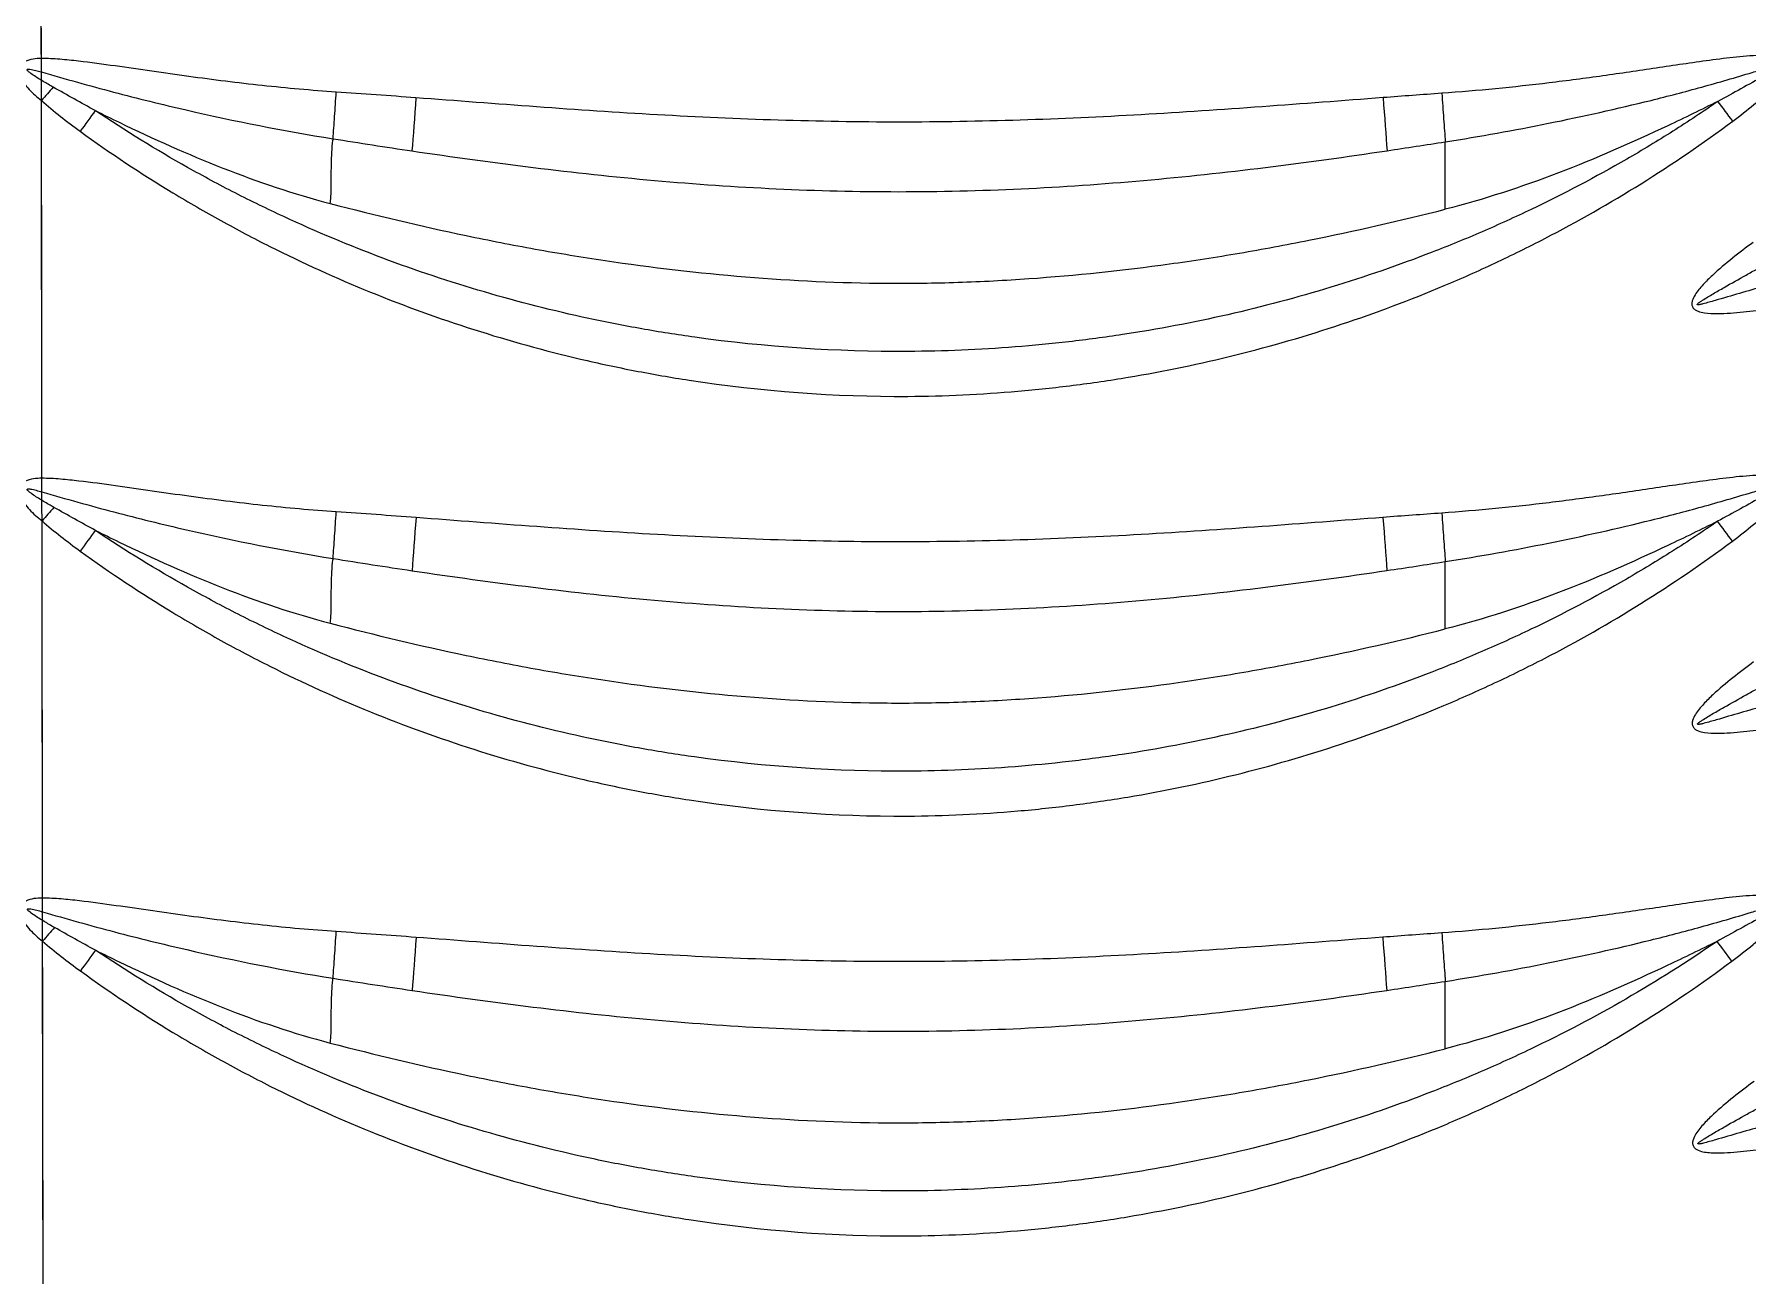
# Model space of a CAD drawing. Extents: x 412 to 492, y 622 to 766.
# Drawn here: x 437.51 to 442.62, y 679.23 to 682.93 of the extents above; entities that cross this region are included whole.
import ezdxf

# ---------------------------------------------------------------- set-up
doc = ezdxf.new("R2010")
doc.units = 0
doc.header["$MEASUREMENT"] = 0
doc.layers.add('1', color=4, linetype='Continuous')
doc.layers.add('GEOMETRY', color=4, linetype='Continuous', lineweight=25)

# ---------------------------------------------------------------- blocks, each defined once
blk = doc.blocks.new('2024 Beam 220V LL')
at = {"layer": 'GEOMETRY'}
for p, q in [((25.5817, 40.097), (25.5801, 41.2235)), ((25.5853, 37.5969), (25.5837, 38.7203)), ((25.587, 36.3468), (25.5854, 37.4688))]:
    blk.add_line(p, q, dxfattribs=at)
at = {"layer": 'GEOMETRY', "flags": 128}
for points in [[(25.5835, 38.847), (25.5828, 39.3504), (25.5819, 39.9719)], [(26.6975, 39.98), (26.6959, 39.9586), (26.6943, 39.9374), (26.6927, 39.9165), (26.6911, 39.896), (26.6897, 39.8762), (26.6882, 39.8572), (26.6869, 39.839), (26.6856, 39.8219)], [(29.5777, 39.9805), (29.5793, 39.9591), (29.5809, 39.9379), (29.5825, 39.917), (29.584, 39.8965), (29.5855, 39.8767), (29.587, 39.8577), (29.5883, 39.8395), (29.5896, 39.8224)], [(26.6976, 38.73), (26.696, 38.7086), (26.6944, 38.6874), (26.6928, 38.6665), (26.6913, 38.646), (26.6898, 38.6262), (26.6884, 38.6071), (26.687, 38.589), (26.6857, 38.5719)], [(29.5772, 38.7304), (29.5789, 38.709), (29.5805, 38.6878), (29.5821, 38.6669), (29.5836, 38.6465), (29.5851, 38.6266), (29.5866, 38.6076), (29.5879, 38.5894), (29.5892, 38.5723)], [(26.6979, 37.4799), (26.6963, 37.4585), (26.6947, 37.4373), (26.6931, 37.4164), (26.6916, 37.3959), (26.6901, 37.3761), (26.6887, 37.3571), (26.6873, 37.3389), (26.686, 37.3218)], [(29.5767, 37.4803), (29.5783, 37.4589), (29.5799, 37.4377), (29.5815, 37.4168), (29.583, 37.3963), (29.5845, 37.3765), (29.586, 37.3574), (29.5873, 37.3393), (29.5886, 37.3222)]]:
    blk.add_lwpolyline(points, dxfattribs=at)
at = {"layer": 'GEOMETRY'}
for points, knots in [([(25.5892, 35.4437), (25.5891, 35.47), (25.5888, 35.5516), (25.5885, 35.7175), (25.588, 35.9705), (25.5874, 36.3105), (25.5867, 36.7374), (25.5859, 37.2515), (25.585, 37.8525), (25.584, 38.5405), (25.5828, 39.3156), (25.5816, 40.1777), (25.5803, 41.1268), (25.5788, 42.1629), (25.5778, 42.8827), (25.5773, 43.257)], [0, 0, 0, 0, 0.010099, 0.031336, 0.06371, 0.107221, 0.161869, 0.227655, 0.304578, 0.392639, 0.491836, 0.602171, 0.723644, 0.856253, 1, 1, 1, 1]), ([(25.5817, 40.097), (25.5735, 40.097), (25.5651, 40.0965), (25.5488, 40.0939), (25.5406, 40.0918), (25.5295, 40.0861), (25.526, 40.0837), (25.5202, 40.0778), (25.5179, 40.0742), (25.5152, 40.0662), (25.5148, 40.062), (25.5155, 40.0537), (25.5165, 40.0497), (25.5207, 40.0379), (25.5248, 40.0308), (25.5343, 40.0172), (25.5397, 40.0109), (25.5565, 39.9929), (25.5689, 39.9821), (25.5819, 39.9719)], [0, 0, 0, 0, 0.125, 0.125, 0.25, 0.25, 0.3125, 0.3125, 0.375, 0.375, 0.4375, 0.4375, 0.5, 0.5, 0.625, 0.625, 0.75, 0.75, 1, 1, 1, 1]), ([(25.6172, 40.0115), (25.6071, 40.0172), (25.5971, 40.023), (25.5772, 40.0349), (25.5673, 40.0409), (25.5529, 40.0507), (25.5481, 40.054), (25.5426, 40.0587), (25.5416, 40.0597), (25.5401, 40.0614), (25.5397, 40.0619), (25.539, 40.0632), (25.5388, 40.0641), (25.5398, 40.0652), (25.5406, 40.0654), (25.542, 40.0656), (25.5428, 40.0656), (25.545, 40.0656), (25.5464, 40.0654), (25.5536, 40.0644), (25.5593, 40.0631), (25.5707, 40.0602), (25.5763, 40.0586), (25.5819, 40.057)], [0, 0, 0, 0, 0.25, 0.25, 0.5, 0.5, 0.625, 0.625, 0.65625, 0.65625, 0.671875, 0.671875, 0.6875, 0.6875, 0.703125, 0.703125, 0.71875, 0.71875, 0.75, 0.75, 0.875, 0.875, 1, 1, 1, 1]), ([(26.46, 39.9971), (26.3865, 40.002), (26.3131, 40.0086), (26.1666, 40.0244), (26.0935, 40.0336), (25.9475, 40.0536), (25.8746, 40.0645), (25.7652, 40.0799), (25.7287, 40.0849), (25.6738, 40.0912), (25.6554, 40.0931), (25.6187, 40.0961), (25.6003, 40.0971), (25.5817, 40.097)], [0, 0, 0, 0, 0.25, 0.25, 0.5, 0.5, 0.75, 0.75, 0.875, 0.875, 0.9375, 0.9375, 1, 1, 1, 1]), ([(30.6191, 39.9107), (30.6404, 39.9266), (30.6615, 39.9429), (30.6923, 39.9684), (30.7024, 39.977), (30.7222, 39.9947), (30.7319, 40.0038), (30.7504, 40.0228), (30.7594, 40.0328), (30.7711, 40.0491), (30.7746, 40.0548), (30.7788, 40.0639), (30.78, 40.0671), (30.7814, 40.0737), (30.7817, 40.0771), (30.7807, 40.0838), (30.7794, 40.087), (30.7752, 40.0924), (30.7725, 40.0945), (30.7638, 40.0996), (30.7572, 40.1015), (30.744, 40.1042), (30.7373, 40.1049), (30.7239, 40.1059), (30.7172, 40.1061), (30.697, 40.1062), (30.6836, 40.1056), (30.6568, 40.1038), (30.6435, 40.1025), (30.6035, 40.0984), (30.5769, 40.0951), (30.4972, 40.0843), (30.4442, 40.0762), (30.3382, 40.0605), (30.2852, 40.0527), (30.179, 40.0379), (30.1259, 40.0309), (29.9664, 40.0116), (29.8597, 40.001), (29.7527, 39.9934)], [0, 0, 0, 0, 0.0625, 0.0625, 0.09375, 0.09375, 0.125, 0.125, 0.15625, 0.15625, 0.171875, 0.171875, 0.179687, 0.179687, 0.1875, 0.1875, 0.195312, 0.195312, 0.203125, 0.203125, 0.21875, 0.21875, 0.234375, 0.234375, 0.25, 0.25, 0.28125, 0.28125, 0.3125, 0.3125, 0.375, 0.375, 0.5, 0.5, 0.625, 0.625, 0.75, 0.75, 1, 1, 1, 1]), ([(29.7629, 39.849), (29.8659, 39.8651), (29.9685, 39.8835), (30.1728, 39.9247), (30.2746, 39.9474), (30.4264, 39.985), (30.4768, 39.9982), (30.5773, 40.0259), (30.6274, 40.0405), (30.6897, 40.0593), (30.7022, 40.0631), (30.7209, 40.0688), (30.7272, 40.0706), (30.7397, 40.0743), (30.7459, 40.0761), (30.7554, 40.0785), (30.7586, 40.0793), (30.7626, 40.0797), (30.7634, 40.0798), (30.7646, 40.0797), (30.7651, 40.0796), (30.7656, 40.0789), (30.7653, 40.0784), (30.7647, 40.0774), (30.7641, 40.0768), (30.7628, 40.0758), (30.7622, 40.0753), (30.759, 40.0728), (30.7563, 40.071), (30.7508, 40.0675), (30.748, 40.0658), (30.7342, 40.0574), (30.7229, 40.051), (30.689, 40.0318), (30.6663, 40.0193), (30.6208, 39.9943), (30.598, 39.9818), (30.5752, 39.9694)], [0, 0, 0, 0, 0.25, 0.25, 0.5, 0.5, 0.625, 0.625, 0.75, 0.75, 0.78125, 0.78125, 0.796875, 0.796875, 0.8125, 0.8125, 0.820312, 0.820312, 0.822266, 0.822266, 0.823242, 0.823242, 0.824219, 0.824219, 0.826172, 0.826172, 0.828125, 0.828125, 0.835937, 0.835937, 0.84375, 0.84375, 0.875, 0.875, 0.9375, 0.9375, 1, 1, 1, 1]), ([(25.5819, 40.057), (25.6177, 40.0468), (25.6533, 40.0364), (25.7249, 40.0163), (25.7608, 40.0066), (25.8686, 39.9782), (25.9408, 39.9605), (26.1581, 39.9105), (26.3041, 39.8816), (26.4507, 39.8581)], [0, 0, 0, 0, 0.125, 0.125, 0.25, 0.25, 0.5, 0.5, 1, 1, 1, 1]), ([(25.5819, 39.9719), (25.6003, 39.9555), (25.6193, 39.9399), (25.6579, 39.9095), (25.6776, 39.8948), (25.6974, 39.8803)], [0, 0, 0, 0, 0.5, 0.5, 1, 1, 1, 1]), ([(30.5752, 39.9694), (30.531, 39.9388), (30.4862, 39.9092), (30.3955, 39.8519), (30.3497, 39.8241), (30.2106, 39.7438), (30.1159, 39.694), (29.9708, 39.6246), (29.9218, 39.6024), (29.8234, 39.5599), (29.7739, 39.5396), (29.6246, 39.4817), (29.5241, 39.4469), (29.2195, 39.3539), (29.0124, 39.3068), (28.7486, 39.2668), (28.6956, 39.2597), (28.589, 39.2474), (28.5356, 39.2423), (28.3756, 39.2298), (28.2692, 39.2253), (27.9504, 39.2235), (27.7387, 39.2376), (27.475, 39.2744), (27.4223, 39.2827), (27.317, 39.3014), (27.2643, 39.3117), (27.107, 39.3455), (27.0034, 39.3718), (26.6967, 39.4617), (26.4974, 39.5363), (26.2551, 39.6487), (26.207, 39.6721), (26.1114, 39.721), (26.0641, 39.7464), (25.9237, 39.8252), (25.8324, 39.8814), (25.7432, 39.9414)], [0, 0, 0, 0, 0.03125, 0.03125, 0.0625, 0.0625, 0.125, 0.125, 0.15625, 0.15625, 0.1875, 0.1875, 0.25, 0.25, 0.375, 0.375, 0.40625, 0.40625, 0.4375, 0.4375, 0.5, 0.5, 0.625, 0.625, 0.65625, 0.65625, 0.6875, 0.6875, 0.75, 0.75, 0.875, 0.875, 0.90625, 0.90625, 0.9375, 0.9375, 1, 1, 1, 1]), ([(26.4507, 39.8581), (26.4521, 39.8785), (26.4536, 39.901), (26.4567, 39.948), (26.4584, 39.9725), (26.46, 39.9971)], [0, 0, 0, 0, 0.5, 0.5, 1, 1, 1, 1]), ([(29.5777, 39.9805), (29.4577, 39.9714), (29.3377, 39.9621), (29.0978, 39.9446), (28.9778, 39.9365), (28.7376, 39.9228), (28.6174, 39.9172), (28.3769, 39.9097), (28.2566, 39.9077), (28.0163, 39.9077), (27.8963, 39.9097), (27.6563, 39.9171), (27.5363, 39.9226), (27.2965, 39.9362), (27.1767, 39.9443), (26.9371, 39.9617), (26.8173, 39.971), (26.6975, 39.98)], [0, 0, 0, 0, 0.125, 0.125, 0.25, 0.25, 0.375, 0.375, 0.5, 0.5, 0.625, 0.625, 0.75, 0.75, 0.875, 0.875, 1, 1, 1, 1]), ([(29.7527, 39.9934), (29.7545, 39.9677), (29.7564, 39.9421), (29.7598, 39.8932), (29.7615, 39.8699), (29.7629, 39.849)], [0, 0, 0, 0, 0.5, 0.5, 1, 1, 1, 1]), ([(30.5752, 39.9694), (30.5257, 39.9448), (30.3696, 39.8688), (30.1023, 39.751), (29.8773, 39.6772), (29.7629, 39.6482)], [0.3832392, 0.3832392, 0.3832392, 0.3832392, 0.5, 0.75, 1, 1, 1, 1]), ([(25.6975, 39.8803), (25.7869, 39.8154), (25.8788, 39.7544), (26.0203, 39.6686), (26.0681, 39.6409), (26.1647, 39.5876), (26.2134, 39.5619), (26.4588, 39.4388), (26.6613, 39.3565), (26.9743, 39.2567), (27.0801, 39.2273), (27.2413, 39.1894), (27.2952, 39.1779), (27.4031, 39.1569), (27.4571, 39.1475), (27.7274, 39.106), (27.9445, 39.0897), (28.2716, 39.0917), (28.3809, 39.0968), (28.5452, 39.1111), (28.6001, 39.1169), (28.7096, 39.1308), (28.764, 39.1388), (29.0346, 39.1841), (29.2463, 39.2368), (29.5567, 39.3399), (29.659, 39.3783), (29.8107, 39.4421), (29.8609, 39.4644), (29.9608, 39.5112), (30.0104, 39.5356), (30.1573, 39.6116), (30.2529, 39.666), (30.4396, 39.7825), (30.5306, 39.8445), (30.6191, 39.9107)], [0, 0, 0, 0, 0.0625, 0.0625, 0.09375, 0.09375, 0.125, 0.125, 0.25, 0.25, 0.3125, 0.3125, 0.34375, 0.34375, 0.375, 0.375, 0.5, 0.5, 0.5625, 0.5625, 0.59375, 0.59375, 0.625, 0.625, 0.75, 0.75, 0.8125, 0.8125, 0.84375, 0.84375, 0.875, 0.875, 0.9375, 0.9375, 1, 1, 1, 1]), ([(25.7428, 39.9417), (25.7663, 39.93), (25.891, 39.869), (26.1203, 39.7657), (26.3336, 39.6937), (26.4422, 39.6653)], [0.4415962, 0.4415962, 0.4415962, 0.4415962, 0.5, 0.75, 1, 1, 1, 1]), ([(26.4422, 39.6653), (26.4432, 39.6712), (26.4443, 39.6835), (26.4452, 39.709), (26.4452, 39.7417), (26.4455, 39.781), (26.4468, 39.8189), (26.4487, 39.844), (26.4505, 39.8565), (26.4507, 39.8581)], [0, 0, 0, 0, 0.0625, 0.125, 0.25, 0.375, 0.5, 0.625, 0.6435471, 0.6435471, 0.6435471, 0.6435471]), ([(26.6856, 39.8219), (26.9259, 39.7861), (27.1666, 39.7554), (27.6494, 39.7126), (27.8914, 39.7005), (28.2559, 39.7005), (28.3776, 39.7034), (28.6214, 39.7148), (28.743, 39.7232), (28.9857, 39.7448), (29.1067, 39.7578), (29.3485, 39.7877), (29.4692, 39.8044), (29.5896, 39.8224)], [0, 0, 0, 0, 0.25, 0.25, 0.5, 0.5, 0.625, 0.625, 0.75, 0.75, 0.875, 0.875, 1, 1, 1, 1]), ([(29.7629, 39.6482), (29.7629, 39.6713), (29.7629, 39.7087), (29.7628, 39.7588), (29.7629, 39.7954), (29.763, 39.8255), (29.763, 39.8426), (29.7629, 39.849)], [0, 0, 0, 0, 0.25, 0.375, 0.5, 0.625, 0.7026528, 0.7026528, 0.7026528, 0.7026528]), ([(26.4422, 39.6653), (26.5759, 39.6304), (26.7108, 39.5983), (26.9154, 39.5555), (26.9839, 39.5421), (27.1217, 39.5173), (27.1911, 39.5058), (27.5385, 39.454), (27.8188, 39.4298), (28.1711, 39.4274), (28.2416, 39.4283), (28.3822, 39.4329), (28.4524, 39.4366), (28.6627, 39.4513), (28.8025, 39.4661), (29.0112, 39.495), (29.0807, 39.5058), (29.2191, 39.5293), (29.2879, 39.5421), (29.4932, 39.5831), (29.6287, 39.6142), (29.7629, 39.6482)], [0, 0, 0, 0, 0.125, 0.125, 0.1875, 0.1875, 0.25, 0.25, 0.5, 0.5, 0.5625, 0.5625, 0.625, 0.625, 0.75, 0.75, 0.8125, 0.8125, 0.875, 0.875, 1, 1, 1, 1]), ([(30.6801, 39.5494), (30.6591, 39.534), (30.6383, 39.5183), (30.5976, 39.4858), (30.5776, 39.469), (30.549, 39.4424), (30.5397, 39.4332), (30.5265, 39.4189), (30.5222, 39.4139), (30.5141, 39.4037), (30.5102, 39.3984), (30.5034, 39.3873), (30.5003, 39.3814), (30.4978, 39.3719), (30.4973, 39.3686), (30.4977, 39.3621), (30.4986, 39.3588), (30.502, 39.3531), (30.5044, 39.3508), (30.5098, 39.347), (30.5127, 39.3455), (30.5219, 39.3419), (30.5282, 39.3406), (30.5475, 39.3376), (30.5605, 39.3372), (30.5864, 39.3374), (30.5993, 39.338), (30.638, 39.3407), (30.6638, 39.3436), (30.7409, 39.353), (30.7921, 39.3606), (30.8946, 39.3756), (30.9458, 39.3832), (31.0484, 39.3977), (31.0997, 39.4046), (31.2539, 39.4236), (31.3569, 39.434), (31.4602, 39.441)], [0, 0, 0, 0, 0.0625, 0.0625, 0.125, 0.125, 0.15625, 0.15625, 0.171875, 0.171875, 0.1875, 0.1875, 0.203125, 0.203125, 0.210938, 0.210938, 0.21875, 0.21875, 0.226563, 0.226563, 0.234375, 0.234375, 0.25, 0.25, 0.28125, 0.28125, 0.3125, 0.3125, 0.375, 0.375, 0.5, 0.5, 0.625, 0.625, 0.75, 0.75, 1, 1, 1, 1]), ([(31.4508, 39.5806), (31.3513, 39.5646), (31.2521, 39.5461), (31.0547, 39.5048), (30.9564, 39.482), (30.8098, 39.4448), (30.761, 39.4319), (30.6881, 39.4116), (30.6638, 39.4047), (30.6154, 39.3907), (30.5912, 39.3836), (30.5549, 39.373), (30.5428, 39.3694), (30.5275, 39.3656), (30.5244, 39.3649), (30.5198, 39.364), (30.5182, 39.3638), (30.5158, 39.3636), (30.515, 39.3636), (30.5139, 39.3639), (30.5135, 39.3642), (30.5134, 39.365), (30.5136, 39.3654), (30.5146, 39.367), (30.5159, 39.368), (30.5183, 39.37), (30.5196, 39.3709), (30.5234, 39.3737), (30.526, 39.3754), (30.5392, 39.3839), (30.55, 39.3902), (30.5716, 39.4029), (30.5825, 39.4091), (30.6152, 39.4277), (30.637, 39.4399), (30.6699, 39.4583), (30.6808, 39.4643), (30.7028, 39.4765), (30.7137, 39.4825), (30.7247, 39.4885)], [0, 0, 0, 0, 0.25, 0.25, 0.5, 0.5, 0.625, 0.625, 0.6875, 0.6875, 0.75, 0.75, 0.78125, 0.78125, 0.789063, 0.789063, 0.792969, 0.792969, 0.794922, 0.794922, 0.795898, 0.795898, 0.796875, 0.796875, 0.800781, 0.800781, 0.804688, 0.804688, 0.8125, 0.8125, 0.84375, 0.84375, 0.875, 0.875, 0.9375, 0.9375, 0.96875, 0.96875, 1, 1, 1, 1]), ([(25.5835, 38.847), (25.5751, 38.847), (25.5666, 38.8465), (25.55, 38.844), (25.5417, 38.8419), (25.5303, 38.8361), (25.5268, 38.8338), (25.5208, 38.8278), (25.5185, 38.8241), (25.5157, 38.8161), (25.5153, 38.8117), (25.516, 38.8033), (25.517, 38.7992), (25.5213, 38.7872), (25.5255, 38.78), (25.5352, 38.7663), (25.5407, 38.7598), (25.5578, 38.7416), (25.5704, 38.7307), (25.5837, 38.7204)], [0, 0, 0, 0, 0.125, 0.125, 0.25, 0.25, 0.3125, 0.3125, 0.375, 0.375, 0.4375, 0.4375, 0.5, 0.5, 0.625, 0.625, 0.75, 0.75, 1, 1, 1, 1]), ([(26.46, 38.747), (26.3866, 38.7519), (26.3134, 38.7585), (26.1672, 38.7743), (26.0942, 38.7835), (25.9485, 38.8035), (25.8758, 38.8143), (25.7666, 38.8297), (25.7301, 38.8347), (25.6754, 38.841), (25.6571, 38.8429), (25.6204, 38.8459), (25.602, 38.847), (25.5835, 38.847)], [0, 0, 0, 0, 0.25, 0.25, 0.5, 0.5, 0.75, 0.75, 0.875, 0.875, 0.9375, 0.9375, 1, 1, 1, 1]), ([(30.618, 38.66), (30.6394, 38.676), (30.6605, 38.6924), (30.6914, 38.7179), (30.7016, 38.7266), (30.7215, 38.7444), (30.7312, 38.7536), (30.7499, 38.7727), (30.7589, 38.7827), (30.7705, 38.7991), (30.774, 38.8047), (30.7781, 38.8139), (30.7793, 38.8171), (30.7807, 38.8237), (30.781, 38.8271), (30.7799, 38.8338), (30.7784, 38.837), (30.7742, 38.8422), (30.7715, 38.8443), (30.7627, 38.8493), (30.7561, 38.8512), (30.743, 38.8539), (30.7363, 38.8546), (30.7229, 38.8556), (30.7162, 38.8558), (30.696, 38.8558), (30.6826, 38.8552), (30.6559, 38.8534), (30.6425, 38.8522), (30.6026, 38.8481), (30.5229, 38.838), (30.4435, 38.826), (30.3376, 38.8103), (30.2846, 38.8025), (30.1786, 38.7877), (30.1255, 38.7808), (29.9661, 38.7615), (29.8596, 38.7509), (29.7528, 38.7434)], [0, 0, 0, 0, 0.0625, 0.0625, 0.09375, 0.09375, 0.125, 0.125, 0.15625, 0.15625, 0.171875, 0.171875, 0.179688, 0.179688, 0.1875, 0.1875, 0.195312, 0.195312, 0.203125, 0.203125, 0.21875, 0.21875, 0.234375, 0.234375, 0.25, 0.25, 0.28125, 0.28125, 0.3125, 0.3125, 0.375, 0.5, 0.5, 0.625, 0.625, 0.75, 0.75, 1, 1, 1, 1]), ([(25.6192, 38.7604), (25.6089, 38.7662), (25.5986, 38.7721), (25.5782, 38.7843), (25.5681, 38.7905), (25.5534, 38.8005), (25.5485, 38.8038), (25.5429, 38.8088), (25.5418, 38.8098), (25.5404, 38.8115), (25.54, 38.8121), (25.5396, 38.8132), (25.5396, 38.8136), (25.5398, 38.8143), (25.5401, 38.8146), (25.5411, 38.8152), (25.5418, 38.8153), (25.5433, 38.8154), (25.544, 38.8154), (25.5463, 38.8153), (25.5477, 38.8151), (25.555, 38.814), (25.5608, 38.8126), (25.5722, 38.8098), (25.5779, 38.8082), (25.5836, 38.8065)], [0, 0, 0, 0, 0.25, 0.25, 0.5, 0.5, 0.625, 0.625, 0.65625, 0.65625, 0.671875, 0.671875, 0.679687, 0.679687, 0.6875, 0.6875, 0.703125, 0.703125, 0.71875, 0.71875, 0.75, 0.75, 0.875, 0.875, 1, 1, 1, 1]), ([(25.5836, 38.8065), (25.6192, 38.7963), (25.6548, 38.7859), (25.7263, 38.7659), (25.7621, 38.7562), (25.8697, 38.7279), (25.9418, 38.7102), (26.1587, 38.6604), (26.3043, 38.6315), (26.4507, 38.6081)], [0, 0, 0, 0, 0.125, 0.125, 0.25, 0.25, 0.5, 0.5, 1, 1, 1, 1]), ([(29.7629, 38.5989), (29.866, 38.6151), (29.9686, 38.6335), (30.1732, 38.6747), (30.2751, 38.6974), (30.427, 38.7351), (30.4774, 38.7483), (30.578, 38.7761), (30.6281, 38.7907), (30.6906, 38.8095), (30.703, 38.8133), (30.7218, 38.8189), (30.728, 38.8208), (30.7405, 38.8244), (30.7468, 38.8263), (30.7547, 38.8282), (30.7563, 38.8285), (30.7595, 38.8291), (30.7611, 38.8294), (30.7632, 38.8294), (30.7636, 38.8294), (30.7644, 38.8292), (30.7647, 38.8288), (30.7645, 38.828), (30.7643, 38.8276), (30.7638, 38.827), (30.7635, 38.8267), (30.762, 38.8253), (30.7607, 38.8244), (30.7542, 38.8196), (30.7487, 38.8163), (30.7321, 38.8063), (30.7209, 38.7999), (30.6872, 38.7809), (30.6646, 38.7684), (30.6194, 38.7435), (30.5967, 38.7312), (30.574, 38.7189)], [0, 0, 0, 0, 0.25, 0.25, 0.5, 0.5, 0.625, 0.625, 0.75, 0.75, 0.78125, 0.78125, 0.796875, 0.796875, 0.8125, 0.8125, 0.816406, 0.816406, 0.820312, 0.820312, 0.821289, 0.821289, 0.822266, 0.822266, 0.823242, 0.823242, 0.824219, 0.824219, 0.828125, 0.828125, 0.84375, 0.84375, 0.875, 0.875, 0.9375, 0.9375, 1, 1, 1, 1]), ([(26.4507, 38.6081), (26.4521, 38.6285), (26.4536, 38.651), (26.4567, 38.698), (26.4584, 38.7225), (26.46, 38.7471)], [0, 0, 0, 0, 0.5, 0.5, 1, 1, 1, 1]), ([(29.7527, 38.7433), (29.7546, 38.7177), (29.7564, 38.692), (29.7598, 38.6431), (29.7615, 38.6199), (29.7629, 38.599)], [0, 0, 0, 0, 0.5, 0.5, 1, 1, 1, 1]), ([(25.5837, 38.7203), (25.6018, 38.7042), (25.6206, 38.6889), (25.6587, 38.659), (25.678, 38.6444), (25.6976, 38.6302)], [0, 0, 0, 0, 0.5, 0.5, 1, 1, 1, 1]), ([(25.743, 38.6916), (25.7665, 38.68), (25.891, 38.6189), (26.1203, 38.5157), (26.3336, 38.4437), (26.4422, 38.4153)], [0.4417467, 0.4417467, 0.4417467, 0.4417467, 0.5, 0.75, 1, 1, 1, 1]), ([(30.5741, 38.7189), (30.5299, 38.6883), (30.4851, 38.6587), (30.3944, 38.6014), (30.3486, 38.5737), (30.2095, 38.4934), (30.1148, 38.4436), (29.9697, 38.3743), (29.9208, 38.3521), (29.8224, 38.3096), (29.7729, 38.2893), (29.6237, 38.2315), (29.5232, 38.1967), (29.2187, 38.1038), (29.0117, 38.0568), (28.7479, 38.0167), (28.6949, 38.0097), (28.5883, 37.9974), (28.5349, 37.9923), (28.375, 37.9798), (28.2686, 37.9754), (27.95, 37.9736), (27.7383, 37.9877), (27.4747, 38.0245), (27.422, 38.0329), (27.3167, 38.0515), (27.264, 38.0618), (27.1068, 38.0956), (27.0032, 38.1219), (26.6966, 38.2118), (26.4974, 38.2864), (26.2551, 38.3987), (26.207, 38.4222), (26.1115, 38.471), (26.0642, 38.4964), (25.9239, 38.5752), (25.8325, 38.6313), (25.7434, 38.6913)], [0, 0, 0, 0, 0.03125, 0.03125, 0.0625, 0.0625, 0.125, 0.125, 0.15625, 0.15625, 0.1875, 0.1875, 0.25, 0.25, 0.375, 0.375, 0.40625, 0.40625, 0.4375, 0.4375, 0.5, 0.5, 0.625, 0.625, 0.65625, 0.65625, 0.6875, 0.6875, 0.75, 0.75, 0.875, 0.875, 0.90625, 0.90625, 0.9375, 0.9375, 1, 1, 1, 1]), ([(29.5772, 38.7304), (29.4573, 38.7214), (29.3374, 38.712), (29.0975, 38.6945), (28.9775, 38.6864), (28.7373, 38.6727), (28.6172, 38.6672), (28.3767, 38.6597), (28.2565, 38.6577), (28.0162, 38.6577), (27.8962, 38.6596), (27.6562, 38.6671), (27.5363, 38.6726), (27.2966, 38.6862), (27.1768, 38.6943), (26.9372, 38.7116), (26.8174, 38.721), (26.6976, 38.73)], [0, 0, 0, 0, 0.125, 0.125, 0.25, 0.25, 0.375, 0.375, 0.5, 0.5, 0.625, 0.625, 0.75, 0.75, 0.875, 0.875, 1, 1, 1, 1]), ([(30.5741, 38.7188), (30.5249, 38.6945), (30.3692, 38.6186), (30.1023, 38.501), (29.8773, 38.4272), (29.7629, 38.3982)], [0.3841343, 0.3841343, 0.3841343, 0.3841343, 0.5, 0.75, 1, 1, 1, 1]), ([(25.6976, 38.6302), (25.787, 38.5654), (25.8789, 38.5044), (26.0204, 38.4186), (26.0682, 38.3909), (26.1647, 38.3376), (26.2134, 38.312), (26.4588, 38.1889), (26.6613, 38.1066), (26.9741, 38.0068), (27.0799, 37.9775), (27.241, 37.9396), (27.2949, 37.928), (27.4028, 37.907), (27.4568, 37.8976), (27.727, 37.8561), (27.944, 37.8398), (28.271, 37.8418), (28.3803, 37.8469), (28.5445, 37.8611), (28.5994, 37.8669), (28.7088, 37.8808), (28.7632, 37.8888), (29.0338, 37.934), (29.2454, 37.9866), (29.5558, 38.0897), (29.6581, 38.128), (29.8097, 38.1918), (29.8599, 38.2141), (29.9598, 38.2608), (30.0094, 38.2852), (30.1562, 38.3611), (30.2519, 38.4155), (30.4385, 38.5319), (30.5294, 38.5939), (30.618, 38.66)], [0, 0, 0, 0, 0.0625, 0.0625, 0.09375, 0.09375, 0.125, 0.125, 0.25, 0.25, 0.3125, 0.3125, 0.34375, 0.34375, 0.375, 0.375, 0.5, 0.5, 0.5625, 0.5625, 0.59375, 0.59375, 0.625, 0.625, 0.75, 0.75, 0.8125, 0.8125, 0.84375, 0.84375, 0.875, 0.875, 0.9375, 0.9375, 1, 1, 1, 1]), ([(26.4422, 38.4153), (26.4432, 38.4212), (26.4443, 38.4335), (26.4452, 38.459), (26.4452, 38.4917), (26.4455, 38.531), (26.4468, 38.5689), (26.4487, 38.594), (26.4505, 38.6065), (26.4507, 38.6081)], [0, 0, 0, 0, 0.0625, 0.125, 0.25, 0.375, 0.5, 0.625, 0.643511, 0.643511, 0.643511, 0.643511]), ([(29.7629, 38.3982), (29.7629, 38.4213), (29.7629, 38.4587), (29.7628, 38.5088), (29.7629, 38.5454), (29.763, 38.5754), (29.763, 38.5926), (29.7629, 38.599)], [0, 0, 0, 0, 0.25, 0.375, 0.5, 0.625, 0.7025352, 0.7025352, 0.7025352, 0.7025352]), ([(26.6857, 38.5719), (26.926, 38.5361), (27.1667, 38.5054), (27.6493, 38.4626), (27.8913, 38.4505), (28.2557, 38.4504), (28.3774, 38.4534), (28.6212, 38.4648), (28.7428, 38.4732), (28.9854, 38.4947), (29.1064, 38.5078), (29.3481, 38.5376), (29.4688, 38.5544), (29.5892, 38.5723)], [0, 0, 0, 0, 0.25, 0.25, 0.5, 0.5, 0.625, 0.625, 0.75, 0.75, 0.875, 0.875, 1, 1, 1, 1]), ([(26.4422, 38.4153), (26.5759, 38.3804), (26.7108, 38.3483), (26.9154, 38.3055), (26.9839, 38.2921), (27.1217, 38.2673), (27.1911, 38.2558), (27.5385, 38.204), (27.8188, 38.1798), (28.1711, 38.1774), (28.2416, 38.1783), (28.3822, 38.1829), (28.4524, 38.1866), (28.6627, 38.2013), (28.8025, 38.2161), (29.0112, 38.245), (29.0807, 38.2558), (29.2191, 38.2793), (29.2879, 38.2921), (29.4932, 38.3331), (29.6287, 38.3642), (29.7629, 38.3982)], [0, 0, 0, 0, 0.125, 0.125, 0.1875, 0.1875, 0.25, 0.25, 0.5, 0.5, 0.5625, 0.5625, 0.625, 0.625, 0.75, 0.75, 0.8125, 0.8125, 0.875, 0.875, 1, 1, 1, 1]), ([(31.4508, 38.3306), (31.3516, 38.3147), (31.2528, 38.2963), (31.0562, 38.2552), (30.9582, 38.2325), (30.8121, 38.1955), (30.7635, 38.1826), (30.6908, 38.1625), (30.6666, 38.1556), (30.6184, 38.1417), (30.5943, 38.1346), (30.5581, 38.124), (30.546, 38.1205), (30.5308, 38.1166), (30.5278, 38.1158), (30.5232, 38.1149), (30.5216, 38.1146), (30.5193, 38.1142), (30.5185, 38.1141), (30.5169, 38.114), (30.5161, 38.114), (30.5149, 38.1143), (30.5145, 38.1145), (30.5142, 38.1152), (30.5144, 38.1157), (30.515, 38.1167), (30.5156, 38.1173), (30.5173, 38.1189), (30.5186, 38.1199), (30.5224, 38.1228), (30.525, 38.1245), (30.5383, 38.1333), (30.5492, 38.1397), (30.5711, 38.1525), (30.5821, 38.1588), (30.6152, 38.1776), (30.6373, 38.19), (30.6706, 38.2086), (30.6816, 38.2147), (30.6983, 38.2239), (30.7039, 38.227), (30.715, 38.2331), (30.7206, 38.2362), (30.7261, 38.2392)], [0, 0, 0, 0, 0.25, 0.25, 0.5, 0.5, 0.625, 0.625, 0.6875, 0.6875, 0.75, 0.75, 0.78125, 0.78125, 0.789063, 0.789063, 0.792969, 0.792969, 0.794922, 0.794922, 0.796875, 0.796875, 0.797852, 0.797852, 0.798828, 0.798828, 0.800781, 0.800781, 0.804688, 0.804688, 0.8125, 0.8125, 0.84375, 0.84375, 0.875, 0.875, 0.9375, 0.9375, 0.96875, 0.96875, 0.984375, 0.984375, 1, 1, 1, 1]), ([(30.6814, 38.3002), (30.6604, 38.2848), (30.6396, 38.269), (30.5989, 38.2365), (30.5789, 38.2198), (30.5503, 38.1932), (30.541, 38.184), (30.5278, 38.1697), (30.5235, 38.1648), (30.5153, 38.1546), (30.5114, 38.1493), (30.5046, 38.1382), (30.5015, 38.1323), (30.4988, 38.1228), (30.4983, 38.1196), (30.4985, 38.1131), (30.4993, 38.1098), (30.5026, 38.104), (30.5049, 38.1016), (30.5102, 38.0977), (30.5131, 38.0962), (30.5222, 38.0925), (30.5286, 38.0911), (30.5479, 38.088), (30.5609, 38.0876), (30.5867, 38.0878), (30.5996, 38.0884), (30.6383, 38.0911), (30.6641, 38.0939), (30.7412, 38.1032), (30.7924, 38.1108), (30.8948, 38.1258), (30.946, 38.1334), (31.0486, 38.1479), (31.0999, 38.1547), (31.2539, 38.1737), (31.3569, 38.1841), (31.4602, 38.1911)], [0, 0, 0, 0, 0.0625, 0.0625, 0.125, 0.125, 0.15625, 0.15625, 0.171875, 0.171875, 0.1875, 0.1875, 0.203125, 0.203125, 0.210938, 0.210938, 0.21875, 0.21875, 0.226563, 0.226563, 0.234375, 0.234375, 0.25, 0.25, 0.28125, 0.28125, 0.3125, 0.3125, 0.375, 0.375, 0.5, 0.5, 0.625, 0.625, 0.75, 0.75, 1, 1, 1, 1]), ([(25.5853, 37.5969), (25.5767, 37.5969), (25.5681, 37.5965), (25.5513, 37.594), (25.5428, 37.5919), (25.5312, 37.5861), (25.5277, 37.5837), (25.5215, 37.5777), (25.5191, 37.574), (25.5163, 37.5658), (25.5159, 37.5615), (25.5166, 37.5529), (25.5176, 37.5487), (25.522, 37.5366), (25.5263, 37.5293), (25.5362, 37.5153), (25.5417, 37.5088), (25.5592, 37.4904), (25.5719, 37.4793), (25.5854, 37.4689)], [0, 0, 0, 0, 0.125, 0.125, 0.25, 0.25, 0.3125, 0.3125, 0.375, 0.375, 0.4375, 0.4375, 0.5, 0.5, 0.625, 0.625, 0.75, 0.75, 1, 1, 1, 1]), ([(25.6212, 37.5093), (25.6106, 37.5152), (25.6002, 37.5213), (25.5794, 37.5337), (25.5691, 37.54), (25.5541, 37.5501), (25.5491, 37.5535), (25.5435, 37.5586), (25.5424, 37.5596), (25.541, 37.5614), (25.5405, 37.5621), (25.5403, 37.5632), (25.5403, 37.5636), (25.5407, 37.5643), (25.541, 37.5645), (25.5421, 37.5649), (25.5428, 37.565), (25.5443, 37.5651), (25.5451, 37.5651), (25.5473, 37.565), (25.5488, 37.5648), (25.5562, 37.5637), (25.5621, 37.5623), (25.5737, 37.5593), (25.5795, 37.5577), (25.5853, 37.556)], [0, 0, 0, 0, 0.25, 0.25, 0.5, 0.5, 0.625, 0.625, 0.65625, 0.65625, 0.671875, 0.671875, 0.679688, 0.679688, 0.6875, 0.6875, 0.703125, 0.703125, 0.71875, 0.71875, 0.75, 0.75, 0.875, 0.875, 1, 1, 1, 1]), ([(26.46, 37.497), (26.3868, 37.5019), (26.3137, 37.5084), (26.1678, 37.5242), (26.095, 37.5334), (25.9496, 37.5533), (25.877, 37.5641), (25.768, 37.5794), (25.7317, 37.5844), (25.677, 37.5908), (25.6588, 37.5927), (25.6222, 37.5957), (25.6038, 37.5969), (25.5854, 37.5969)], [0, 0, 0, 0, 0.25, 0.25, 0.5, 0.5, 0.75, 0.75, 0.875, 0.875, 0.9375, 0.9375, 1, 1, 1, 1]), ([(30.6164, 37.4092), (30.6378, 37.4252), (30.6589, 37.4415), (30.6898, 37.467), (30.7, 37.4757), (30.7199, 37.4935), (30.7297, 37.5026), (30.7483, 37.5217), (30.7573, 37.5317), (30.769, 37.548), (30.7726, 37.5536), (30.7768, 37.5628), (30.778, 37.566), (30.7795, 37.5725), (30.7799, 37.5759), (30.779, 37.5826), (30.7777, 37.5859), (30.7736, 37.5913), (30.771, 37.5934), (30.7623, 37.5986), (30.7557, 37.6005), (30.7426, 37.6033), (30.7359, 37.6041), (30.7225, 37.6051), (30.7158, 37.6053), (30.6957, 37.6054), (30.6822, 37.6048), (30.6555, 37.6031), (30.6422, 37.6019), (30.6022, 37.5978), (30.5757, 37.5944), (30.4962, 37.5837), (30.4432, 37.5757), (30.3374, 37.56), (30.2844, 37.5523), (30.1784, 37.5376), (30.1254, 37.5306), (29.9661, 37.5114), (29.8596, 37.5008), (29.7528, 37.4933)], [0, 0, 0, 0, 0.0625, 0.0625, 0.09375, 0.09375, 0.125, 0.125, 0.15625, 0.15625, 0.171875, 0.171875, 0.179687, 0.179687, 0.1875, 0.1875, 0.195312, 0.195312, 0.203125, 0.203125, 0.21875, 0.21875, 0.234375, 0.234375, 0.25, 0.25, 0.28125, 0.28125, 0.3125, 0.3125, 0.375, 0.375, 0.5, 0.5, 0.625, 0.625, 0.75, 0.75, 1, 1, 1, 1]), ([(29.7629, 37.3489), (29.8656, 37.365), (29.9679, 37.3833), (30.1717, 37.4243), (30.2733, 37.447), (30.4246, 37.4844), (30.4749, 37.4975), (30.5752, 37.5252), (30.6251, 37.5397), (30.6873, 37.5584), (30.6998, 37.5622), (30.7184, 37.5678), (30.7247, 37.5697), (30.7371, 37.5733), (30.7434, 37.5751), (30.7528, 37.5775), (30.756, 37.5783), (30.76, 37.5789), (30.7608, 37.5789), (30.762, 37.5789), (30.7625, 37.5789), (30.7632, 37.5787), (30.7636, 37.5783), (30.7635, 37.5775), (30.7632, 37.5772), (30.7627, 37.5765), (30.7624, 37.5762), (30.7615, 37.5754), (30.7609, 37.5749), (30.7577, 37.5723), (30.7549, 37.5705), (30.7494, 37.567), (30.7467, 37.5653), (30.7327, 37.5568), (30.7213, 37.5503), (30.6872, 37.531), (30.6643, 37.5183), (30.6184, 37.4931), (30.5955, 37.4805), (30.5724, 37.4681)], [0, 0, 0, 0, 0.25, 0.25, 0.5, 0.5, 0.625, 0.625, 0.75, 0.75, 0.78125, 0.78125, 0.796875, 0.796875, 0.8125, 0.8125, 0.820312, 0.820312, 0.822266, 0.822266, 0.823242, 0.823242, 0.824219, 0.824219, 0.825195, 0.825195, 0.826172, 0.826172, 0.828125, 0.828125, 0.835937, 0.835937, 0.84375, 0.84375, 0.875, 0.875, 0.9375, 0.9375, 1, 1, 1, 1]), ([(25.5853, 37.556), (25.6208, 37.5458), (25.6564, 37.5355), (25.7277, 37.5155), (25.7634, 37.5058), (25.8708, 37.4776), (25.9428, 37.46), (26.1593, 37.4103), (26.3046, 37.3814), (26.4507, 37.3581)], [0, 0, 0, 0, 0.125, 0.125, 0.25, 0.25, 0.5, 0.5, 1, 1, 1, 1]), ([(25.5856, 37.4688), (25.6035, 37.4529), (25.622, 37.4378), (25.6596, 37.4084), (25.6787, 37.394), (25.698, 37.38)], [0, 0, 0, 0, 0.5, 0.5, 1, 1, 1, 1]), ([(30.5725, 37.4681), (30.4841, 37.407), (30.3934, 37.3498), (30.2081, 37.2428), (30.1133, 37.1931), (29.9683, 37.1239), (29.9194, 37.1017), (29.821, 37.0592), (29.7716, 37.039), (29.6224, 36.9812), (29.522, 36.9465), (29.2176, 36.8537), (29.0106, 36.8067), (28.7469, 36.7667), (28.6939, 36.7597), (28.5874, 36.7475), (28.534, 36.7423), (28.3742, 36.7299), (28.2679, 36.7255), (27.9494, 36.7237), (27.7379, 36.7378), (27.4743, 36.7747), (27.4216, 36.783), (27.3164, 36.8016), (27.2638, 36.8119), (27.1066, 36.8458), (27.0031, 36.872), (26.6966, 36.9619), (26.4975, 37.0364), (26.2553, 37.1487), (26.2072, 37.1721), (26.1117, 37.2209), (26.0644, 37.2463), (25.9242, 37.325), (25.8329, 37.3812), (25.7438, 37.4411)], [0, 0, 0, 0, 0.0625, 0.0625, 0.125, 0.125, 0.15625, 0.15625, 0.1875, 0.1875, 0.25, 0.25, 0.375, 0.375, 0.40625, 0.40625, 0.4375, 0.4375, 0.5, 0.5, 0.625, 0.625, 0.65625, 0.65625, 0.6875, 0.6875, 0.75, 0.75, 0.875, 0.875, 0.90625, 0.90625, 0.9375, 0.9375, 1, 1, 1, 1]), ([(26.4507, 37.3581), (26.4521, 37.3785), (26.4536, 37.4009), (26.4567, 37.4479), (26.4584, 37.4725), (26.46, 37.497)], [0, 0, 0, 0, 0.5, 0.5, 1, 1, 1, 1]), ([(29.5767, 37.4803), (29.4567, 37.4712), (29.3369, 37.4619), (29.097, 37.4444), (28.9771, 37.4363), (28.737, 37.4227), (28.6169, 37.4171), (28.3765, 37.4096), (28.2563, 37.4077), (28.0161, 37.4076), (27.8961, 37.4096), (27.6562, 37.4171), (27.5363, 37.4226), (27.2967, 37.4362), (27.1769, 37.4442), (26.9374, 37.4616), (26.8177, 37.4709), (26.6979, 37.4799)], [0, 0, 0, 0, 0.125, 0.125, 0.25, 0.25, 0.375, 0.375, 0.5, 0.5, 0.625, 0.625, 0.75, 0.75, 0.875, 0.875, 1, 1, 1, 1]), ([(29.7528, 37.4933), (29.7546, 37.4676), (29.7564, 37.4419), (29.7598, 37.3931), (29.7615, 37.3698), (29.7629, 37.3489)], [0, 0, 0, 0, 0.5, 0.5, 1, 1, 1, 1]), ([(30.5725, 37.468), (30.5239, 37.4439), (30.3687, 37.3684), (30.1023, 37.251), (29.8773, 37.1772), (29.7629, 37.1482)], [0.3853886, 0.3853886, 0.3853886, 0.3853886, 0.5, 0.75, 1, 1, 1, 1]), ([(25.698, 37.38), (25.7874, 37.3152), (25.8792, 37.2543), (26.0206, 37.1685), (26.0684, 37.1409), (26.165, 37.0876), (26.2136, 37.0619), (26.4589, 36.9389), (26.6613, 36.8567), (26.974, 36.7569), (27.0797, 36.7276), (27.2407, 36.6897), (27.2946, 36.6781), (27.4024, 36.6572), (27.4564, 36.6478), (27.7265, 36.6062), (27.9435, 36.5899), (28.2703, 36.5918), (28.3795, 36.5969), (28.5436, 36.6111), (28.5985, 36.6169), (28.7079, 36.6308), (28.7623, 36.6388), (29.0328, 36.6839), (29.2443, 36.7365), (29.5546, 36.8394), (29.6568, 36.8777), (29.8083, 36.9414), (29.8586, 36.9637), (29.9584, 37.0103), (30.0079, 37.0347), (30.1548, 37.1105), (30.2504, 37.1649), (30.4369, 37.2812), (30.5279, 37.3431), (30.6164, 37.4092)], [0, 0, 0, 0, 0.0625, 0.0625, 0.09375, 0.09375, 0.125, 0.125, 0.25, 0.25, 0.3125, 0.3125, 0.34375, 0.34375, 0.375, 0.375, 0.5, 0.5, 0.5625, 0.5625, 0.59375, 0.59375, 0.625, 0.625, 0.75, 0.75, 0.8125, 0.8125, 0.84375, 0.84375, 0.875, 0.875, 0.9375, 0.9375, 1, 1, 1, 1]), ([(25.7433, 37.4414), (25.7667, 37.4299), (25.8912, 37.3689), (26.1203, 37.2657), (26.3336, 37.1937), (26.4422, 37.1653)], [0.4420648, 0.4420648, 0.4420648, 0.4420648, 0.5, 0.75, 1, 1, 1, 1]), ([(26.4422, 37.1653), (26.4432, 37.1712), (26.4443, 37.1835), (26.4452, 37.209), (26.4452, 37.2417), (26.4455, 37.281), (26.4468, 37.3189), (26.4487, 37.344), (26.4504, 37.3565), (26.4507, 37.3581)], [0, 0, 0, 0, 0.0625, 0.125, 0.25, 0.375, 0.5, 0.625, 0.64344, 0.64344, 0.64344, 0.64344]), ([(26.686, 37.3218), (26.9262, 37.2861), (27.1668, 37.2554), (27.6493, 37.2126), (27.8913, 37.2005), (28.2555, 37.2004), (28.3772, 37.2034), (28.6209, 37.2147), (28.7424, 37.2232), (28.985, 37.2447), (29.106, 37.2577), (29.3476, 37.2875), (29.4682, 37.3042), (29.5886, 37.3222)], [0, 0, 0, 0, 0.25, 0.25, 0.5, 0.5, 0.625, 0.625, 0.75, 0.75, 0.875, 0.875, 1, 1, 1, 1]), ([(29.7629, 37.1482), (29.7629, 37.1713), (29.7629, 37.2087), (29.7628, 37.2588), (29.7629, 37.2954), (29.763, 37.3254), (29.763, 37.3426), (29.7629, 37.3489)], [0, 0, 0, 0, 0.25, 0.375, 0.5, 0.625, 0.7023597, 0.7023597, 0.7023597, 0.7023597]), ([(26.4422, 37.1653), (26.5759, 37.1304), (26.7108, 37.0983), (26.9154, 37.0555), (26.9839, 37.0421), (27.1217, 37.0173), (27.1911, 37.0058), (27.5385, 36.954), (27.8188, 36.9298), (28.1711, 36.9274), (28.2416, 36.9283), (28.3822, 36.9329), (28.4524, 36.9366), (28.6627, 36.9513), (28.8025, 36.9661), (29.0112, 36.995), (29.0807, 37.0058), (29.2191, 37.0293), (29.2879, 37.0421), (29.4932, 37.0831), (29.6287, 37.1142), (29.7629, 37.1482)], [0, 0, 0, 0, 0.125, 0.125, 0.1875, 0.1875, 0.25, 0.25, 0.5, 0.5, 0.5625, 0.5625, 0.625, 0.625, 0.75, 0.75, 0.8125, 0.8125, 0.875, 0.875, 1, 1, 1, 1]), ([(30.6832, 37.0511), (30.6622, 37.0358), (30.6414, 37.02), (30.6007, 36.9876), (30.5807, 36.9709), (30.5521, 36.9443), (30.5428, 36.9352), (30.5295, 36.9209), (30.5252, 36.916), (30.517, 36.9058), (30.5131, 36.9005), (30.5062, 36.8895), (30.5031, 36.8836), (30.5002, 36.8742), (30.4996, 36.871), (30.4996, 36.8645), (30.5003, 36.8611), (30.5033, 36.8552), (30.5055, 36.8527), (30.5107, 36.8487), (30.5136, 36.8471), (30.5226, 36.8433), (30.5289, 36.8418), (30.5418, 36.8397), (30.5483, 36.8391), (30.5612, 36.8383), (30.5677, 36.8382), (30.587, 36.8382), (30.5999, 36.8388), (30.6386, 36.8415), (30.6644, 36.8442), (30.7414, 36.8536), (30.7926, 36.8611), (30.895, 36.8761), (30.9462, 36.8837), (31.0486, 36.8981), (31.0999, 36.9049), (31.2539, 36.9239), (31.3568, 36.9342), (31.4602, 36.9412)], [0, 0, 0, 0, 0.0625, 0.0625, 0.125, 0.125, 0.15625, 0.15625, 0.171875, 0.171875, 0.1875, 0.1875, 0.203125, 0.203125, 0.210937, 0.210937, 0.21875, 0.21875, 0.226562, 0.226562, 0.234375, 0.234375, 0.25, 0.25, 0.265625, 0.265625, 0.28125, 0.28125, 0.3125, 0.3125, 0.375, 0.375, 0.5, 0.5, 0.625, 0.625, 0.75, 0.75, 1, 1, 1, 1]), ([(31.4507, 37.0807), (31.3514, 37.0648), (31.2523, 37.0463), (31.0552, 37.005), (30.957, 36.9823), (30.8105, 36.9452), (30.7618, 36.9323), (30.689, 36.9121), (30.6648, 36.9052), (30.6164, 36.8912), (30.5922, 36.8841), (30.5559, 36.8736), (30.5439, 36.87), (30.5286, 36.8663), (30.5255, 36.8656), (30.5208, 36.8648), (30.5192, 36.8646), (30.5173, 36.8646), (30.5169, 36.8647), (30.5161, 36.8649), (30.5157, 36.8651), (30.5155, 36.8659), (30.5157, 36.8663), (30.5161, 36.867), (30.5164, 36.8673), (30.5177, 36.8687), (30.5189, 36.8697), (30.5214, 36.8717), (30.5226, 36.8726), (30.5265, 36.8753), (30.5291, 36.877), (30.5423, 36.8855), (30.5531, 36.8918), (30.5747, 36.9044), (30.5856, 36.9107), (30.6183, 36.9293), (30.6402, 36.9415), (30.673, 36.9598), (30.684, 36.9659), (30.7059, 36.978), (30.7168, 36.9841), (30.7279, 36.9901)], [0, 0, 0, 0, 0.25, 0.25, 0.5, 0.5, 0.625, 0.625, 0.6875, 0.6875, 0.75, 0.75, 0.78125, 0.78125, 0.789063, 0.789063, 0.792969, 0.792969, 0.793945, 0.793945, 0.794922, 0.794922, 0.795898, 0.795898, 0.796875, 0.796875, 0.800781, 0.800781, 0.804688, 0.804688, 0.8125, 0.8125, 0.84375, 0.84375, 0.875, 0.875, 0.9375, 0.9375, 0.96875, 0.96875, 1, 1, 1, 1])]:
    blk.add_open_spline(points, degree=3, knots=knots, dxfattribs=at)
for points in [[(25.5819, 40.057), (25.5819, 40.0703), (25.5818, 40.0836), (25.5817, 40.097)], [(25.6172, 40.0115), (25.6056, 39.9985), (25.5938, 39.9852), (25.5819, 39.9719)], [(25.7423, 39.942), (25.7004, 39.9648), (25.6587, 39.988), (25.6172, 40.0115)], [(26.6975, 39.98), (26.6183, 39.986), (26.5392, 39.9918), (26.46, 39.9971)], [(29.7527, 39.9934), (29.6944, 39.9893), (29.636, 39.9849), (29.5777, 39.9805)], [(30.6191, 39.9107), (30.6042, 39.9305), (30.5894, 39.9504), (30.5752, 39.9694)], [(25.7423, 39.942), (25.7278, 39.9221), (25.7126, 39.9012), (25.6974, 39.8803)], [(26.4507, 39.8581), (26.529, 39.8457), (26.6072, 39.8335), (26.6856, 39.8219)], [(29.5896, 39.8224), (29.6474, 39.831), (29.7052, 39.8399), (29.7629, 39.849)], [(25.5836, 38.8065), (25.5836, 38.8199), (25.5835, 38.8335), (25.5835, 38.847)], [(25.6192, 38.7604), (25.6075, 38.7472), (25.5956, 38.7338), (25.5837, 38.7204)], [(25.7425, 38.6919), (25.7012, 38.7144), (25.6601, 38.7372), (25.6192, 38.7604)], [(26.6976, 38.73), (26.6184, 38.7359), (26.5392, 38.7418), (26.46, 38.7471)], [(29.7528, 38.7433), (29.6942, 38.7392), (29.6357, 38.7349), (29.5772, 38.7304)], [(25.7425, 38.6919), (25.728, 38.672), (25.7128, 38.6511), (25.6976, 38.6302)], [(30.618, 38.66), (30.6031, 38.6799), (30.5883, 38.6998), (30.5741, 38.7189)], [(26.4507, 38.6081), (26.529, 38.5957), (26.6073, 38.5835), (26.6857, 38.5719)], [(29.5892, 38.5723), (29.6472, 38.5809), (29.7051, 38.5899), (29.7629, 38.599)], [(25.5853, 37.556), (25.5853, 37.5695), (25.5853, 37.5832), (25.5854, 37.5969)], [(25.6212, 37.5093), (25.6094, 37.496), (25.5974, 37.4824), (25.5854, 37.4689)], [(25.7428, 37.4417), (25.7021, 37.4639), (25.6615, 37.4864), (25.6212, 37.5093)], [(26.6979, 37.4799), (26.6186, 37.4859), (26.5393, 37.4917), (26.46, 37.497)], [(29.7528, 37.4933), (29.6941, 37.4891), (29.6353, 37.4847), (29.5767, 37.4803)], [(30.6164, 37.4092), (30.6015, 37.4291), (30.5867, 37.449), (30.5725, 37.4681)], [(25.7428, 37.4417), (25.7284, 37.4218), (25.7132, 37.4009), (25.698, 37.38)], [(26.4507, 37.3581), (26.5291, 37.3457), (26.6075, 37.3335), (26.686, 37.3218)], [(29.5886, 37.3222), (29.6468, 37.3308), (29.7049, 37.3398), (29.7629, 37.3489)]]:
    blk.add_open_spline(points, degree=3, dxfattribs=at)

msp = doc.modelspace()

# ---------------------------------------------------------------- block references
at = {"layer": '1'}
msp.add_blockref('2024 Beam 220V LL', (411.9528, 642.7586), dxfattribs=at)

doc.saveas('drawing.dxf')
